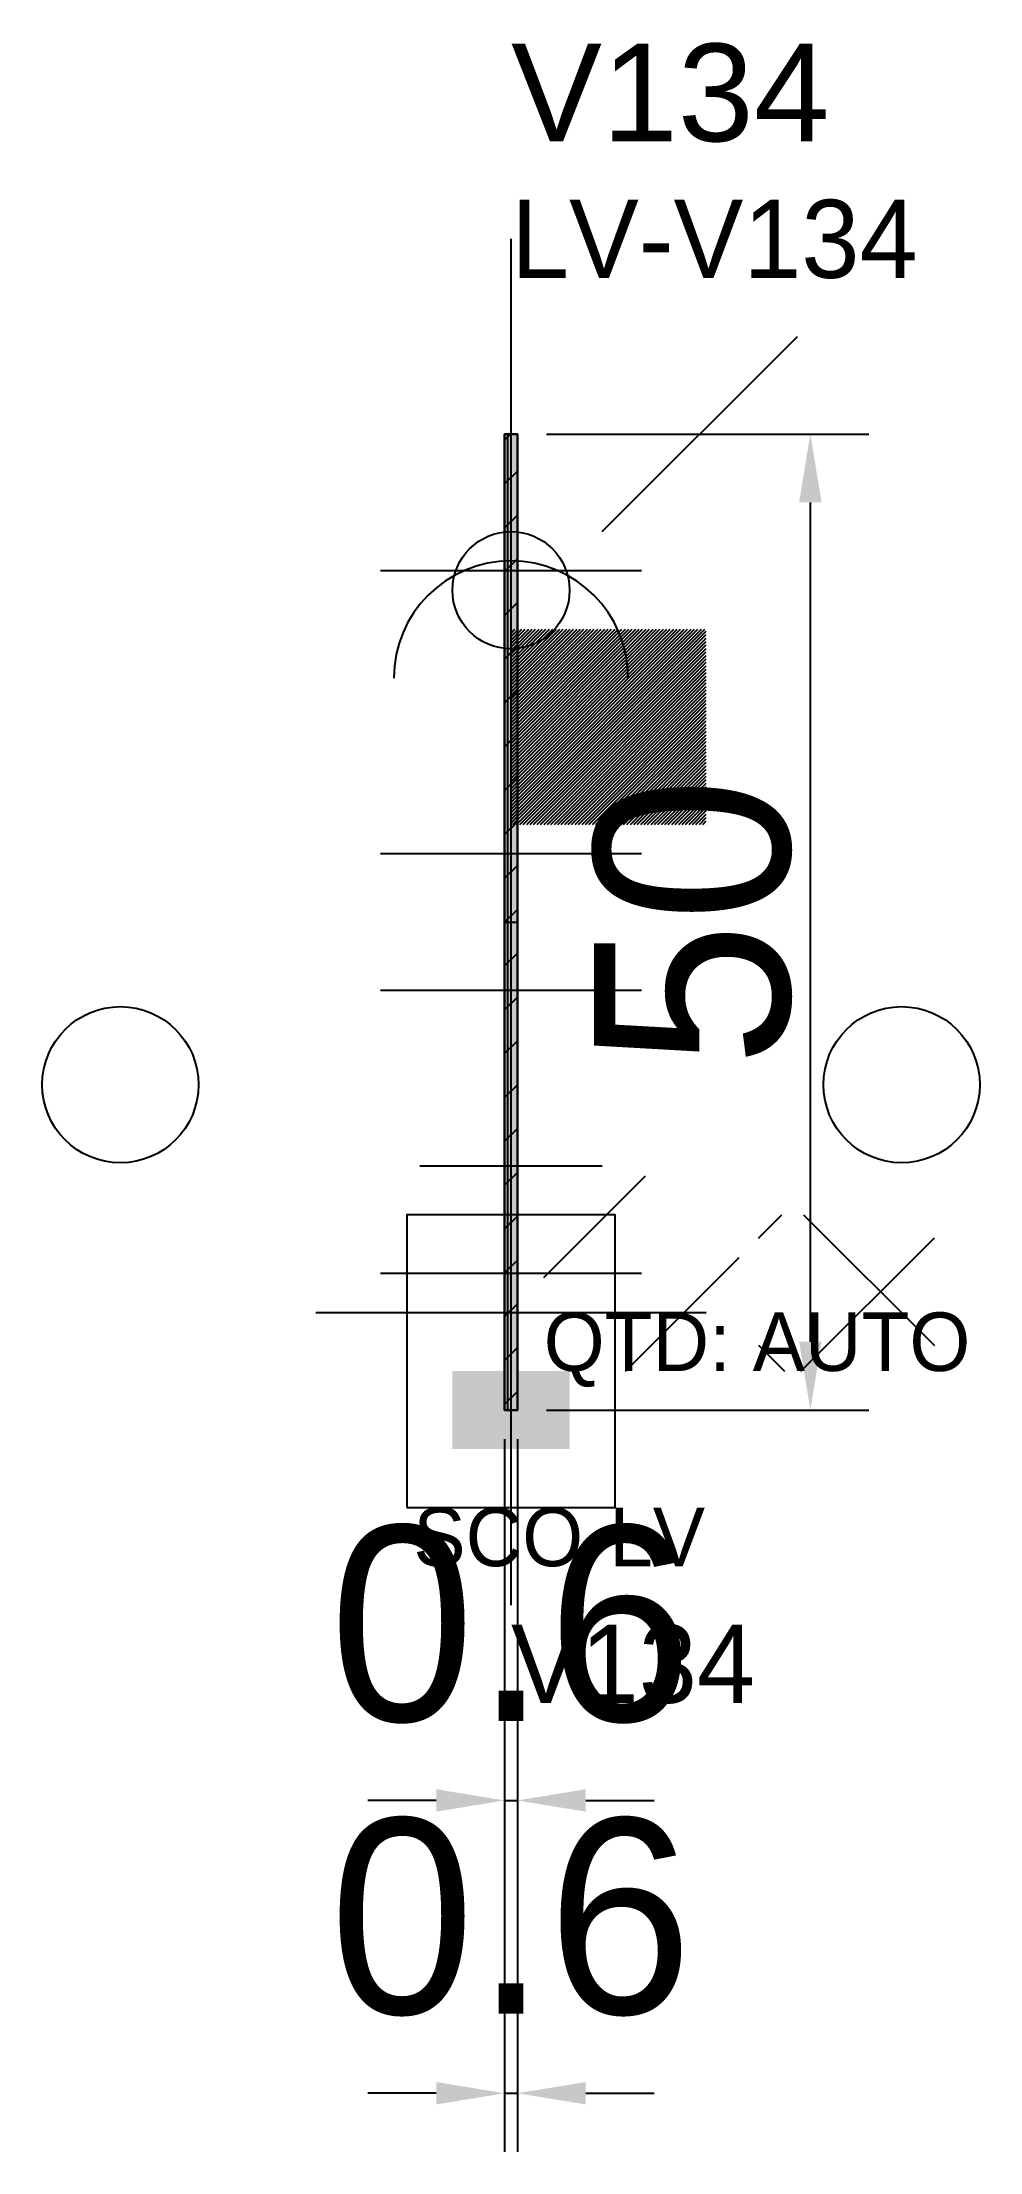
# Model space of a CAD drawing. Header units: metres. Extents: x 12772 to 12820, y 13121 to 13229.
import ezdxf

# ---------------------------------------------------------------- set-up
doc = ezdxf.new("R2010")
doc.units = ezdxf.units.M
for name, color, linetype in [('BARRA DE ANCORAGEM', 251, 'CONTINUOUS'), ('barrote', 251, 'CONTINUOUS'), ('CONCRETO', 251, 'CONTINUOUS'), ('COTA', 241, 'CONTINUOUS'), ('cotas', 4, 'CONTINUOUS'), ('Demarcação 1', 251, 'CONTINUOUS'), ('Demarcação 2', 254, 'CONTINUOUS'), ('Hachura', 251, 'CONTINUOUS'), ('HACHURA MADEIRAS', 1, 'CONTINUOUS'), ('Laje_Perimetro', 7, 'CONTINUOUS'), ('material do compensado', 7, 'CONTINUOUS'), ('NOMENCLATURA', 7, 'CONTINUOUS'), ('Painéis', 200, 'CONTINUOUS'), ('PONTALETE', 7, 'CONTINUOUS'), ('presilha', 1, 'CONTINUOUS'), ('Reaproveitamento', 251, 'CONTINUOUS'), ('SARR_3.5x7', 81, 'CONTINUOUS'), ('SCO-___-LAJ', 2, 'CONTINUOUS'), ('TENSOR', 3, 'CONTINUOUS'), ('texto', 7, 'CONTINUOUS'), ('Texto Qtd Sarr', 242, 'CONTINUOUS')]:
    doc.layers.add(name, color=color, linetype=linetype)
doc.styles.add('STR_STANDARD', font='arial.ttf')
doc.dimstyles.new('EZ DXF', dxfattribs={"dimtxt": 10, "dimasz": 3.5, "dimexe": 3, "dimexo": 1.5, "dimgap": 1, "dimtad": 1, "dimdec": 1, "dimdsep": 46, "dimcen": 2.5, "dimazin": 3, "dimtfac": 1, "dimtmove": 0, "dimatfit": 3})

# ---------------------------------------------------------------- blocks, each defined once
blk = doc.blocks.new('_CLOSEDFILLED')
at = {"color": 0, "linetype": 'BYBLOCK'}
blk.add_solid([(-1, 0.164), (0, 0), (-1, -0.164)], dxfattribs=at)
blk = doc.blocks.new('*D1')
at = {"color": 1}
for p, q in [((12795.5914, 13157.4905), (12795.5914, 13135.9905)), ((12796.2414, 13157.4905), (12796.2414, 13135.9905)), ((12792.0914, 13138.9905), (12788.5914, 13138.9905)), ((12795.5914, 13138.9905), (12796.2414, 13138.9905)), ((12799.7414, 13138.9905), (12803.2414, 13138.9905))]:
    blk.add_line(p, q, dxfattribs=at)
at = {"layer": 'Defpoints'}
for p in [(12795.5914, 13158.9905), (12796.2414, 13158.9905), (12795.5914, 13138.9905)]:
    blk.add_point(p, dxfattribs=at)
at = {"layer": 'COTA', "color": 1, "xscale": 3.5, "yscale": 3.5}
blk.add_blockref('_CLOSEDFILLED', (12795.5914, 13138.9905), dxfattribs=at)
at = {"layer": 'COTA', "color": 1, "xscale": 3.5, "yscale": 3.5, "rotation": 180}
blk.add_blockref('_CLOSEDFILLED', (12796.2414, 13138.9905), dxfattribs=at)
at = {"layer": 'COTA', "color": 1, "insert": (12795.9164, 13147.9905), "char_height": 10, "attachment_point": 5}
blk.add_mtext('0.6', dxfattribs=at)
blk = doc.blocks.new('*D3')
for p, q in [((12795.5914, 13137.4905), (12795.5914, 13120.9905)), ((12796.2414, 13137.4905), (12796.2414, 13120.9905)), ((12792.0914, 13123.9905), (12788.5914, 13123.9905)), ((12795.5914, 13123.9905), (12796.2414, 13123.9905)), ((12799.7414, 13123.9905), (12803.2414, 13123.9905))]:
    blk.add_line(p, q)
at = {"layer": 'Defpoints'}
for p in [(12795.5914, 13138.9905), (12796.2414, 13138.9905), (12795.5914, 13123.9905)]:
    blk.add_point(p, dxfattribs=at)
at = {"layer": 'cotas', "xscale": 3.5, "yscale": 3.5}
blk.add_blockref('_CLOSEDFILLED', (12795.5914, 13123.9905), dxfattribs=at)
at = {"layer": 'cotas', "xscale": 3.5, "yscale": 3.5, "rotation": 180}
blk.add_blockref('_CLOSEDFILLED', (12796.2414, 13123.9905), dxfattribs=at)
at = {"layer": 'cotas', "insert": (12795.9164, 13132.9905), "char_height": 10, "attachment_point": 5}
blk.add_mtext('0.6', dxfattribs=at)
blk = doc.blocks.new('*D4')
at = {"color": 1}
for p, q in [((12795.5914, 13157.4905), (12795.5914, 13135.9905)), ((12796.2414, 13157.4905), (12796.2414, 13135.9905)), ((12792.0914, 13138.9905), (12788.5914, 13138.9905)), ((12795.5914, 13138.9905), (12796.2414, 13138.9905)), ((12799.7414, 13138.9905), (12803.2414, 13138.9905))]:
    blk.add_line(p, q, dxfattribs=at)
at = {"layer": 'Defpoints'}
for p in [(12795.5914, 13158.9905), (12796.2414, 13158.9905), (12795.5914, 13138.9905)]:
    blk.add_point(p, dxfattribs=at)
at = {"layer": 'COTA', "color": 1, "xscale": 3.5, "yscale": 3.5}
blk.add_blockref('_CLOSEDFILLED', (12795.5914, 13138.9905), dxfattribs=at)
at = {"layer": 'COTA', "color": 1, "xscale": 3.5, "yscale": 3.5, "rotation": 180}
blk.add_blockref('_CLOSEDFILLED', (12796.2414, 13138.9905), dxfattribs=at)
at = {"layer": 'COTA', "color": 1, "insert": (12795.9164, 13147.9905), "char_height": 10, "attachment_point": 5}
blk.add_mtext('0.6', dxfattribs=at)
blk = doc.blocks.new('*D6')
for p, q in [((12795.5914, 13137.4905), (12795.5914, 13120.9905)), ((12796.2414, 13137.4905), (12796.2414, 13120.9905)), ((12792.0914, 13123.9905), (12788.5914, 13123.9905)), ((12795.5914, 13123.9905), (12796.2414, 13123.9905)), ((12799.7414, 13123.9905), (12803.2414, 13123.9905))]:
    blk.add_line(p, q)
at = {"layer": 'Defpoints'}
for p in [(12795.5914, 13138.9905), (12796.2414, 13138.9905), (12795.5914, 13123.9905)]:
    blk.add_point(p, dxfattribs=at)
at = {"layer": 'cotas', "xscale": 3.5, "yscale": 3.5}
blk.add_blockref('_CLOSEDFILLED', (12795.5914, 13123.9905), dxfattribs=at)
at = {"layer": 'cotas', "xscale": 3.5, "yscale": 3.5, "rotation": 180}
blk.add_blockref('_CLOSEDFILLED', (12796.2414, 13123.9905), dxfattribs=at)
at = {"layer": 'cotas', "insert": (12795.9164, 13132.9905), "char_height": 10, "attachment_point": 5}
blk.add_mtext('0.6', dxfattribs=at)

msp = doc.modelspace()

# ---------------------------------------------------------------- hatches: boundary and pattern name
at = {"layer": 'Hachura'}
h = msp.add_hatch(color=3, dxfattribs=at)
h.dxf.hatch_style = 1
h.paths.add_polyline_path([(12795.5914, 13158.9905), (12796.2414, 13158.9905), (12796.2414, 13208.9905), (12795.5914, 13208.9905)])
h = msp.add_hatch(dxfattribs=at)
h.set_pattern_fill('ANSI31', scale=0.5)
h.paths.add_polyline_path([(12795.5914, 13158.9905), (12796.2414, 13158.9905), (12796.2414, 13208.9905), (12795.5914, 13208.9905)])
h = msp.add_hatch(color=3, dxfattribs=at)
h.dxf.hatch_style = 1
h.paths.add_polyline_path([(12795.5914, 13158.9905), (12796.2414, 13158.9905), (12796.2414, 13208.9905), (12795.5914, 13208.9905)])
h = msp.add_hatch(dxfattribs=at)
h.set_pattern_fill('ANSI31', scale=0.5)
h.paths.add_polyline_path([(12795.5914, 13158.9905), (12796.2414, 13158.9905), (12796.2414, 13208.9905), (12795.5914, 13208.9905)])
at = {"layer": 'HACHURA MADEIRAS'}
h = msp.add_hatch(dxfattribs=at)
h.set_pattern_fill('ANSI31', scale=2)
h.paths.add_polyline_path([(12797.5914, 13160.9905), (12807.5914, 13160.9905), (12807.5914, 13170.9905), (12797.5914, 13170.9905)])
h = msp.add_hatch(dxfattribs=at)
h.set_pattern_fill('ANSI31', scale=2)
h.paths.add_polyline_path([(12797.5914, 13160.9905), (12807.5914, 13160.9905), (12807.5914, 13170.9905), (12797.5914, 13170.9905)])
at = {"layer": 'material do compensado'}
h = msp.add_hatch(dxfattribs=at)
h.set_pattern_fill('ANSI37', scale=2)
h.paths.add_polyline_path([(12808.5914, 13160.9905), (12817.5914, 13160.9905), (12817.5914, 13168.9905), (12808.5914, 13168.9905)])
h = msp.add_hatch(dxfattribs=at)
h.set_pattern_fill('ANSI37', scale=2)
h.paths.add_polyline_path([(12808.5914, 13160.9905), (12817.5914, 13160.9905), (12817.5914, 13168.9905), (12808.5914, 13168.9905)])
at = {"layer": 'Reaproveitamento'}
h = msp.add_hatch(dxfattribs=at)
h.set_pattern_fill('SOLID')
h.paths.add_polyline_path([(12795.9164, 13188.9905), (12805.9164, 13188.9905), (12805.9164, 13198.9905), (12795.9164, 13198.9905)])
h = msp.add_hatch(dxfattribs=at)
h.set_pattern_fill('SOLID')
h.paths.add_polyline_path([(12795.9164, 13188.9905), (12805.9164, 13188.9905), (12805.9164, 13198.9905), (12795.9164, 13198.9905)])

# ---------------------------------------------------------------- linework, layer by layer
at = {"layer": 'BARRA DE ANCORAGEM'}
msp.add_line((12800.5914, 13203.9905), (12810.5914, 13213.9905), dxfattribs=at)
msp.add_line((12800.5914, 13203.9905), (12810.5914, 13213.9905), dxfattribs=at)
at = {"layer": 'barrote'}
msp.add_line((12800.5914, 13171.4905), (12791.2414, 13171.4905), dxfattribs=at)
msp.add_line((12800.5914, 13171.4905), (12791.2414, 13171.4905), dxfattribs=at)
at = {"layer": 'CONCRETO'}
msp.add_solid([(12792.9164, 13160.9905), (12798.9164, 13160.9905), (12792.9164, 13156.9905), (12798.9164, 13156.9905)], dxfattribs=at)
msp.add_solid([(12792.9164, 13160.9905), (12798.9164, 13160.9905), (12792.9164, 13156.9905), (12798.9164, 13156.9905)], dxfattribs=at)
at = {"layer": 'Demarcação 1'}
msp.add_line((12795.5914, 13183.9905), (12796.2414, 13183.9905), dxfattribs=at)
msp.add_line((12795.5914, 13183.9905), (12796.2414, 13183.9905), dxfattribs=at)
at = {"layer": 'Demarcação 2'}
msp.add_line((12795.7539, 13158.9905), (12795.7539, 13208.9905), dxfattribs=at)
msp.add_line((12795.7539, 13158.9905), (12795.7539, 13208.9905), dxfattribs=at)
at = {"layer": 'Laje_Perimetro'}
msp.add_lwpolyline([(12790.5914, 13153.9905), (12801.2414, 13153.9905), (12801.2414, 13168.9905), (12790.5914, 13168.9905)], close=True, dxfattribs=at)
msp.add_lwpolyline([(12790.5914, 13153.9905), (12801.2414, 13153.9905), (12801.2414, 13168.9905), (12790.5914, 13168.9905)], close=True, dxfattribs=at)
at = {"layer": 'Painéis'}
for points in [[(12795.5914, 13158.9905), (12795.5914, 13208.9905)], [(12795.5914, 13158.9905), (12796.2414, 13158.9905), (12796.2414, 13208.9905), (12795.5914, 13208.9905)], [(12795.5914, 13208.9905), (12796.2414, 13208.9905)], [(12795.5914, 13158.9905), (12795.5914, 13208.9905)], [(12795.5914, 13158.9905), (12796.2414, 13158.9905), (12796.2414, 13208.9905), (12795.5914, 13208.9905)], [(12795.5914, 13208.9905), (12796.2414, 13208.9905)], [(12796.2414, 13158.9905), (12796.2414, 13208.9905)], [(12796.2414, 13158.9905), (12796.2414, 13208.9905)], [(12795.5914, 13158.9905), (12796.2414, 13158.9905)], [(12795.5914, 13158.9905), (12796.2414, 13158.9905)]]:
    msp.add_lwpolyline(points, close=True, dxfattribs=at)
msp.add_arc((12795.9164, 13196.4905), 6, 0, 180, dxfattribs=at)
msp.add_arc((12795.9164, 13196.4905), 6, 0, 180, dxfattribs=at)
at = {"layer": 'PONTALETE'}
msp.add_line((12795.9164, 13148.9905), (12795.9164, 13218.9905), dxfattribs=at)
msp.add_line((12795.9164, 13148.9905), (12795.9164, 13218.9905), dxfattribs=at)
at = {"layer": 'presilha'}
for centre, radius in [((12795.9164, 13200.9905), 3), ((12795.9164, 13200.9905), 3), ((12775.9164, 13175.6572), 4), ((12775.9164, 13175.6572), 4), ((12815.9164, 13175.6572), 4), ((12815.9164, 13175.6572), 4)]:
    msp.add_circle(centre, radius, dxfattribs=at)
at = {"layer": 'SARR_3.5x7'}
for p, q in [((12802.5914, 13201.9905), (12789.2414, 13201.9905)), ((12802.5914, 13201.9905), (12789.2414, 13201.9905)), ((12802.5914, 13187.4905), (12789.2414, 13187.4905)), ((12802.5914, 13187.4905), (12789.2414, 13187.4905)), ((12802.5914, 13180.4905), (12789.2414, 13180.4905)), ((12802.5914, 13180.4905), (12789.2414, 13180.4905)), ((12802.5914, 13165.9905), (12789.2414, 13165.9905)), ((12802.5914, 13165.9905), (12789.2414, 13165.9905))]:
    msp.add_line(p, q, dxfattribs=at)
at = {"layer": 'TENSOR'}
msp.add_line((12785.9164, 13163.9905), (12805.9164, 13163.9905), dxfattribs=at)
msp.add_line((12785.9164, 13163.9905), (12805.9164, 13163.9905), dxfattribs=at)

# ---------------------------------------------------------------- texts
at = {"layer": 'NOMENCLATURA', "style": 'STR_STANDARD'}
msp.add_text('V134', height=5, dxfattribs=at).set_placement((12795.9164, 13223.9905))
msp.add_text('V134', height=5, dxfattribs=at).set_placement((12795.9164, 13223.9905))
at = {"layer": 'NOMENCLATURA', "insert": (12795.9164, 13220.9905), "char_height": 4, "attachment_point": 1}
msp.add_mtext('LV-V134', dxfattribs=at)
msp.add_mtext('LV-V134', dxfattribs=at)
at = {"layer": 'SCO-___-LAJ'}
msp.add_text('SCO-LV', height=3, dxfattribs=at).set_placement((12790.9164, 13150.9905))
msp.add_text('SCO-LV', height=3, dxfattribs=at).set_placement((12790.9164, 13150.9905))
at = {"layer": 'texto'}
msp.add_text('V134', height=4, dxfattribs=at).set_placement((12795.9164, 13143.9905))
msp.add_text('V134', height=4, dxfattribs=at).set_placement((12795.9164, 13143.9905))
at = {"layer": 'Texto Qtd Sarr'}
msp.add_text('QTD: AUTO', height=3, dxfattribs=at).set_placement((12797.5914, 13160.9905))
msp.add_text('QTD: AUTO', height=3, dxfattribs=at).set_placement((12797.5914, 13160.9905))

# ---------------------------------------------------------------- dimensions: what is measured, and where the dimension line sits
at = {"layer": 'COTA', "color": 1}
msp.add_linear_dim(base=(12811.2414, 13158.9905), p1=(12796.2414, 13158.9905), p2=(12796.2414, 13208.9905), angle=90, dimstyle='EZ DXF', dxfattribs=at).render()
msp.add_linear_dim(base=(12811.2414, 13158.9905), p1=(12796.2414, 13158.9905), p2=(12796.2414, 13208.9905), angle=90, dimstyle='EZ DXF', dxfattribs=at).render()
for picture in ['*D1', '*D4']:
    dim = msp.add_linear_dim(base=(12795.5914, 13138.9905), p1=(12795.5914, 13158.9905), p2=(12796.2414, 13158.9905), dimstyle='EZ DXF', dxfattribs=at)
    dim.commit()
    dim.dimension.update_dxf_attribs({"geometry": picture, "text_midpoint": (12795.9164, 13147.9905)})
at = {"layer": 'cotas'}
for picture in ['*D3', '*D6']:
    dim = msp.add_linear_dim(base=(12795.5914, 13123.9905), p1=(12795.5914, 13138.9905), p2=(12796.2414, 13138.9905), dimstyle='EZ DXF', dxfattribs=at)
    dim.commit()
    dim.dimension.update_dxf_attribs({"geometry": picture, "text_midpoint": (12795.9164, 13132.9905)})

doc.saveas('drawing.dxf')
